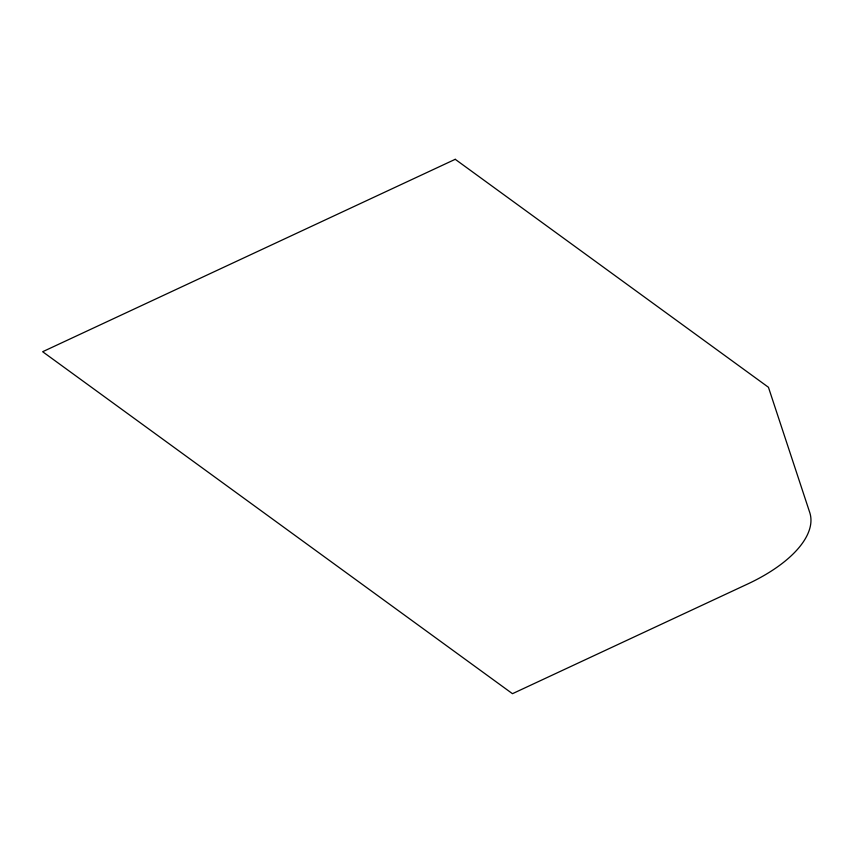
<?xml version="1.0" encoding="UTF-8"?>
<svg xmlns="http://www.w3.org/2000/svg" width="853" height="853" viewBox="0 0 853 853"><rect width="100%" height="100%" fill="white"/><g stroke="black" fill="none" stroke-linecap="round" stroke-linejoin="round"><path stroke-width="1.28" d="M455.235 159.308L42.65 351.724L512.472 693.692L747.559 584.049A119.217 53.942 -15.9 0 0 809.721 512.44L768.446 387.283L455.235 159.308"/></g></svg>
